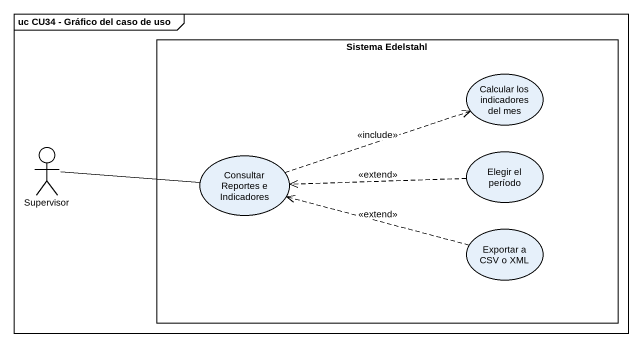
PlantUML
@startuml
mainframe uc CU34 - Gráfico del caso de uso
rectangle "Sistema Edelstahl" as Sistema_Edelstahl {
  usecase "Calcular los indicadores del mes" as Calcular_los_indicadores
  usecase "Consultar Reportes e Indicadores" as Consultar_Reportes_e
  usecase "Elegir el período" as Elegir_el_período
  usecase "Exportar a CSV o XML" as Exportar_a_CSV_o_XML
}
actor Supervisor
Supervisor -right- Consultar_Reportes_e
Consultar_Reportes_e .right.> Calcular_los_indicadores : <<include>>
Elegir_el_período .left.> Consultar_Reportes_e : <<extend>>
Exportar_a_CSV_o_XML .left.> Consultar_Reportes_e : <<extend>>
@enduml
